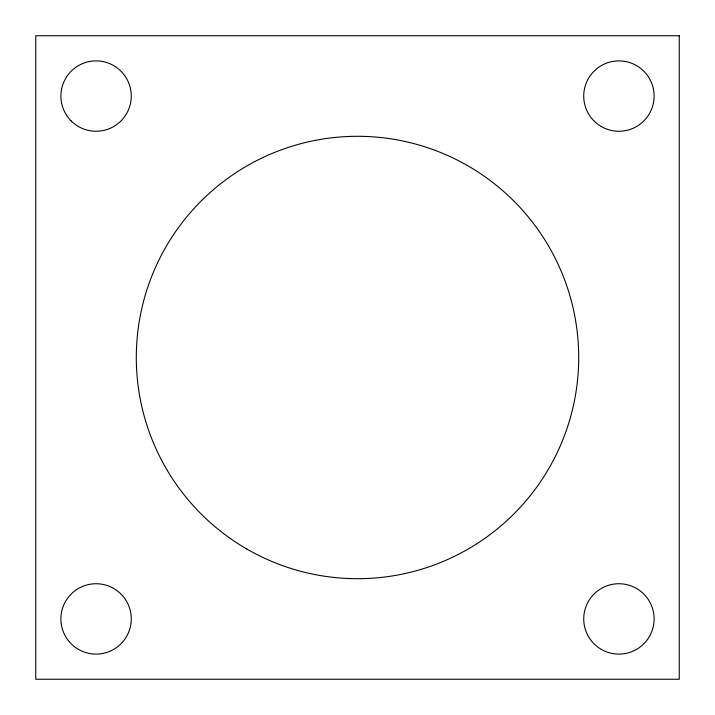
<?xml version="1.0" encoding="UTF-8"?>
<svg xmlns="http://www.w3.org/2000/svg" width="715" height="715" viewBox="0 0 715 715"><rect width="100%" height="100%" fill="white"/><g stroke="black" fill="none" stroke-linecap="round" stroke-linejoin="round"><path stroke-width="1.07" d="M679.25 35.75L35.75 35.75L35.75 679.25L679.25 679.25L679.25 35.75M246.898 549.066A221.203 221.203 0 0 0 578.703 357.5A221.203 221.203 0 0 0 246.898 165.934A221.203 221.203 0 0 0 246.898 549.066M601.324 649.399A35.196 35.196 0 0 0 654.118 618.922A35.196 35.196 0 0 0 601.324 588.445A35.196 35.196 0 0 0 601.324 649.399M601.324 126.555A35.196 35.187 0 0 0 654.118 96.078A35.196 35.187 0 0 0 601.324 65.601A35.196 35.187 0 0 0 601.324 126.555M71.196 120.96A35.196 35.196 0 0 0 130.067 105.185A35.196 35.196 0 0 0 86.971 62.089A35.196 35.196 0 0 0 71.196 120.96M78.48 649.399A35.196 35.187 0 0 0 131.274 618.922A35.196 35.187 0 0 0 78.48 588.445A35.196 35.187 0 0 0 78.48 649.399"/></g></svg>
